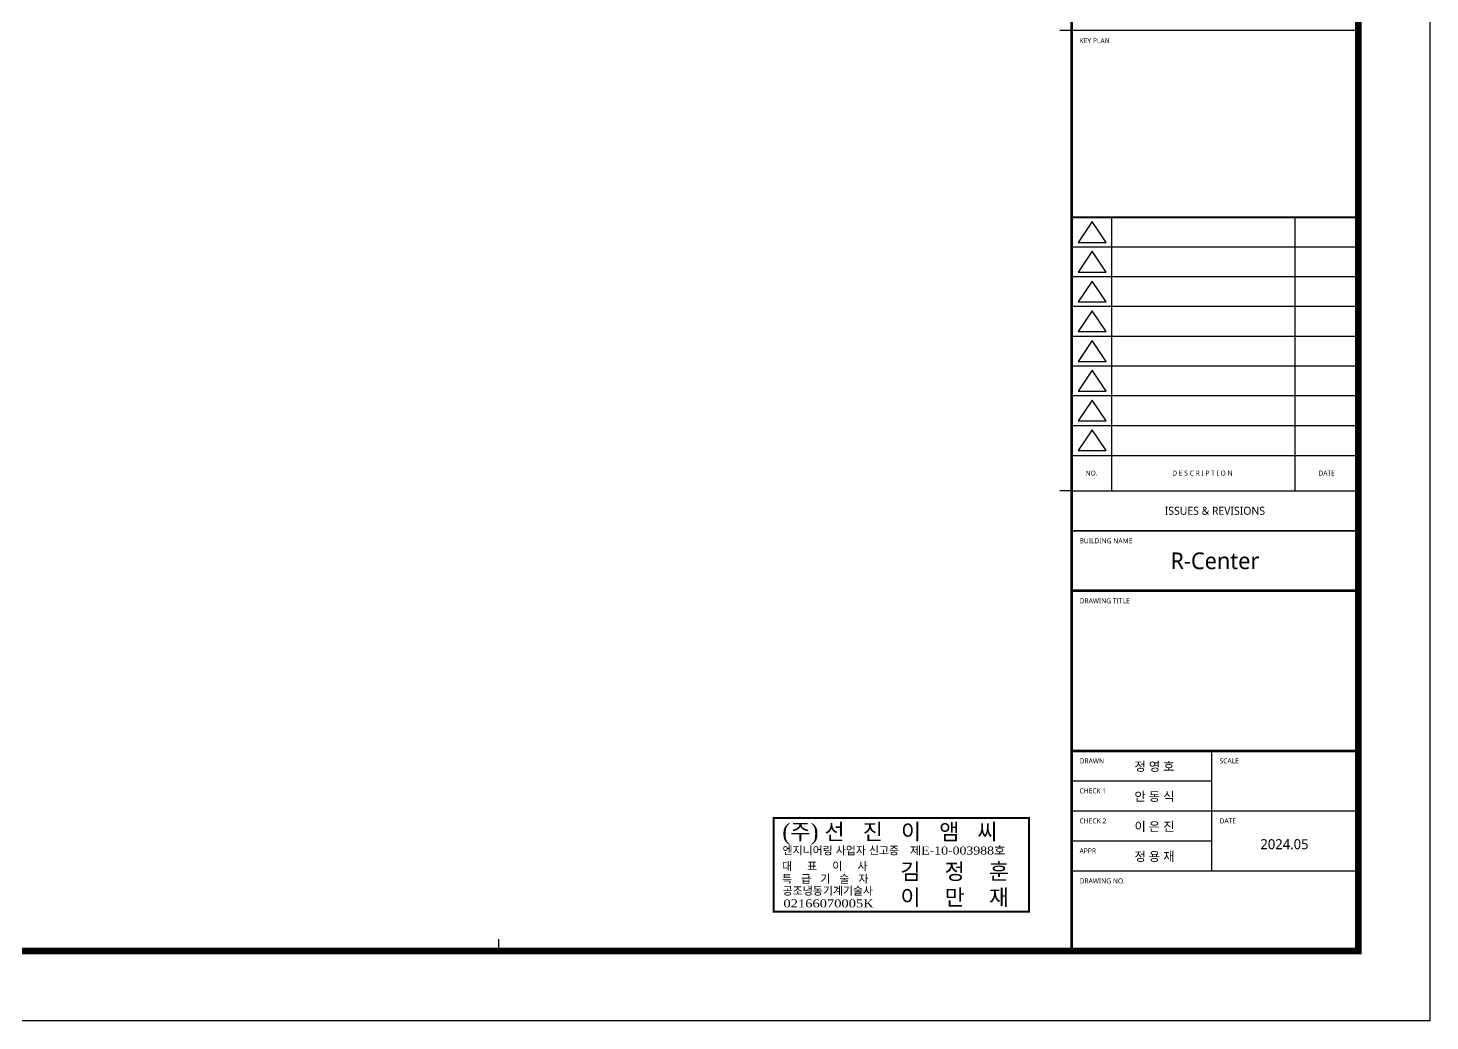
# Model space of a CAD drawing. Header units: millimetres. Extents: x 0 to 841, y 0 to 594.
# Drawn here: x 420.5 to 841, y 0 to 297.8 of the extents above; entities that cross this region are included whole.
import ezdxf
from ezdxf.enums import TextEntityAlignment as Align

# ---------------------------------------------------------------- set-up
doc = ezdxf.new("R2010")
doc.units = ezdxf.units.MM
doc.layers.get('DEFPOINTS').update_dxf_attribs({"color": 137})
for name, color, linetype in [('TEXT', 3, 'Continuous'), ('XR-SHEET$0$XREF-Form$0$SHT', 5, 'Continuous'), ('XR-SHEET$0$XREF-Form$0$TEXT', 3, 'Continuous'), ('XR-SHEET$0$XREF-Form$0$TXT', 3, 'Continuous')]:
    doc.layers.add(name, color=color, linetype=linetype)
doc.layers.add('XR-SHEET$0$XREF-Form$0$TEMP', color=171, linetype='Continuous', plot=False)
doc.styles.add('XR-SHEET$0$XREF-Form$0$맑은고딕', font='malgun.ttf')
doc.styles.add('XR-SHEET$0$XREF-Form$0$맑은고딕B', font='malgunbd.ttf')
doc.styles.add('바탕', font='')
doc.styles.add('스타일1', font='malgun.ttf')
doc.styles.get('바탕').set_extended_font_data('Batang')

# ---------------------------------------------------------------- blocks, each defined once
blk = doc.blocks.new('XR-SHEET$0$XREF-Form$0$xr-form$0$TITLE')
at = {"layer": 'XR-SHEET$0$XREF-Form$0$TXT', "color": 4, "style": 'XR-SHEET$0$XREF-Form$0$맑은고딕B'}
for tag, height, p in [('TITLE1', 6, (776, 116.69)), ('TITLE4', 6, (776, 111.7)), ('TITLE2', 6, (776, 107.09)), ('TITLE5', 6, (776, 102.09)), ('TITLE3', 6, (776, 97.38)), ('A0.00', 7, (775.56, 32.33))]:
    blk.add_attdef(tag, text='', height=height, dxfattribs=at).set_placement(p, align=Align.MIDDLE_CENTER)
at = {"layer": 'XR-SHEET$0$XREF-Form$0$TXT', "color": 3, "style": 'XR-SHEET$0$XREF-Form$0$맑은고딕'}
for tag, p in [('NAME-1', (752.37, 76.33)), ('NAME-2', (752.37, 67.33)), ('NAME-3', (752.37, 58.33)), ('NAME-4', (752.37, 49.33))]:
    blk.add_attdef(tag, text='', height=2.7, dxfattribs=at).set_placement(p, align=Align.MIDDLE_LEFT)
for tag, p in [('SCALE-A1', (796.39, 73.17)), ('SCALE-A3', (796.39, 68.31)), ('DATE', (797.36, 53.01))]:
    blk.add_attdef(tag, text='', height=3, dxfattribs=at).set_placement(p, align=Align.MIDDLE)
blk = doc.blocks.new('선진이앰씨 도면 명판 100')
at = {"color": 2}
for p, q in [((0, 2341), (0, 0)), ((6379, 2341), (6379, 0)), ((6379, 0), (0, 0))]:
    blk.add_line(p, q, dxfattribs=at)
at = {"color": 2, "const_width": 46.8}
blk.add_lwpolyline([(0, 2341), (6379, 2341), (6379, 0), (0, 0)], close=True, dxfattribs=at)
at = {"color": 2, "lineweight": 0, "style": '바탕'}
for s, height, p in [('(주) 선   진   이   앰   씨', 400, (215, 1800, -90750)), ('엔지니어링 사업자 신고증', 200, (220, 1431, -90750)), ('대     표     이     사', 200, (206, 1041, -90750)), ('김    정    훈', 400, (3166, 808, -90750)), ('특   급   기   술   자', 200, (206, 721, -90750)), ('공조냉동기계기술사', 200, (224, 424, -90750)), ('이    만    재', 400, (3166, 162, -90750))]:
    blk.add_text(s, height=height, dxfattribs=at).set_placement(p)
for s, width, p in [('     제E-10-003988호', 1.14, (2971, 1430, -90750)), ('02166070005K', 1.2, (243, 109, -90750))]:
    blk.add_text(s, height=200, dxfattribs=dict(at, width=width)).set_placement(p)

msp = doc.modelspace()

# ---------------------------------------------------------------- linework, layer by layer
at = {"layer": 'DEFPOINTS'}
for p in [(776.12, 138.18), (776.13, 134.27), (776, 107.09, -13.77), (776.5, 33, -13.77)]:
    msp.add_point(p, dxfattribs=at)
at = {"layer": 'XR-SHEET$0$XREF-Form$0$SHT'}
for p, q in [((819.5, 297), (733.5, 297)), ((819.5, 240.99), (733.5, 240.99)), ((745.5, 240.99), (745.5, 159)), ((800.5, 240.99), (800.5, 159)), ((819.5, 232.06), (733.5, 232.06)), ((819.5, 223.14), (733.5, 223.14)), ((819.5, 214.22), (733.5, 214.22)), ((819.5, 205.29), (733.5, 205.29)), ((819.5, 196.37), (733.5, 196.37)), ((819.5, 187.45), (733.5, 187.45)), ((819.5, 178.52), (733.5, 178.52)), ((733.5, 169.6), (819.5, 169.6)), ((733.5, 159), (819.5, 159)), ((733.5, 129), (819.5, 129)), ((775.5, 81), (775.5, 45)), ((733.5, 72), (775.5, 72)), ((733.5, 63), (819.5, 63)), ((733.5, 54), (775.5, 54)), ((733.5, 45), (819.5, 45))]:
    msp.add_line(p, q, dxfattribs=at)
msp.add_lwpolyline([(0, 594), (841, 594), (841, 0), (0, 0)], close=True, dxfattribs=at)
at = {"layer": 'XR-SHEET$0$XREF-Form$0$SHT', "const_width": 2}
msp.add_lwpolyline([(46.5, 573), (819.5, 573), (819.5, 21), (46.5, 21)], close=True, dxfattribs=at)
at = {"layer": 'XR-SHEET$0$XREF-Form$0$SHT'}
for points, const_width in [([(733.5, 573), (733.5, 21)], 0.8), ([(733.5, 240.99), (819.5, 240.99)], 0.568), ([(733.5, 147), (819.5, 147)], 0.568), ([(733.5, 129), (819.5, 129)], 0.8), ([(733.5, 129), (819.5, 129)], 0.7), ([(733.5, 81), (819.5, 81)], 0.8)]:
    msp.add_lwpolyline(points, dxfattribs=dict(at, const_width=const_width))
at = {"layer": 'XR-SHEET$0$XREF-Form$0$SHT', "linetype": 'Continuous', "flags": 128}
for points in [[(739.68, 239.75), (735.48, 233.5), (743.88, 233.5)], [(739.68, 230.82), (735.48, 224.58), (743.88, 224.58)], [(739.68, 221.9), (735.48, 215.65), (743.88, 215.65)], [(739.68, 212.98), (735.48, 206.73), (743.88, 206.73)], [(739.68, 204.05), (735.48, 197.81), (743.88, 197.81)], [(739.68, 195.13), (735.48, 188.88), (743.88, 188.88)], [(739.68, 186.21), (735.48, 179.96), (743.88, 179.96)], [(739.68, 177.28), (735.48, 171.04), (743.88, 171.04)]]:
    msp.add_lwpolyline(points, close=True, dxfattribs=at)
at = {"layer": 'XR-SHEET$0$XREF-Form$0$TEMP'}
for p, q in [((733.5, 297), (730, 297)), ((733.5, 159), (730, 159)), ((561.75, 21), (561.75, 24.5))]:
    msp.add_line(p, q, dxfattribs=at)

# ---------------------------------------------------------------- block references
at = {"xscale": 0.012, "yscale": 0.012, "zscale": 0.012}
msp.add_blockref('선진이앰씨 도면 명판 100', (644.17, 32.75), dxfattribs=at)
at = {"layer": 'XR-SHEET$0$XREF-Form$0$TEXT'}
ref = msp.add_blockref('XR-SHEET$0$XREF-Form$0$xr-form$0$TITLE', (0, 0), dxfattribs=at)
ref.add_attrib('NAME-2', '안 동 식', dxfattribs={"layer": 'XR-SHEET$0$XREF-Form$0$TXT', "color": 3, "height": 2.7, "style": 'XR-SHEET$0$XREF-Form$0$맑은고딕'}).set_placement((752.37, 67.33), align=Align.MIDDLE_LEFT)
ref.add_attrib('NAME-3', '이 은 진', dxfattribs={"layer": 'XR-SHEET$0$XREF-Form$0$TXT', "color": 3, "height": 2.7, "style": 'XR-SHEET$0$XREF-Form$0$맑은고딕'}).set_placement((752.37, 58.33), align=Align.MIDDLE_LEFT)
ref.add_attrib('NAME-4', '정 용 재', dxfattribs={"layer": 'XR-SHEET$0$XREF-Form$0$TXT', "color": 3, "height": 2.7, "style": 'XR-SHEET$0$XREF-Form$0$맑은고딕'}).set_placement((752.37, 49.33), align=Align.MIDDLE_LEFT)
ref.add_attrib('DATE', '2024.05', dxfattribs={"layer": 'XR-SHEET$0$XREF-Form$0$TXT', "color": 3, "height": 3, "style": 'XR-SHEET$0$XREF-Form$0$맑은고딕'}).set_placement((797.36, 53.01), align=Align.MIDDLE)

# ---------------------------------------------------------------- texts
at = {"layer": 'TEXT', "style": '스타일1'}
msp.add_text('R-Center', height=5, dxfattribs=at).set_placement((776.5, 138), align=Align.MIDDLE_CENTER)
at = {"layer": 'XR-SHEET$0$XREF-Form$0$SHT', "color": 9, "style": 'XR-SHEET$0$XREF-Form$0$맑은고딕'}
for s, p in [('KEY PLAN', (735.9, 294)), ('BUILDING NAME', (735.9, 144)), ('DRAWING TITLE', (735.9, 126)), ('DRAWN', (735.9, 78)), ('SCALE', (777.9, 78)), ('CHECK 1', (735.9, 69)), ('CHECK 2', (735.9, 60)), ('DATE', (777.9, 60)), ('APPR', (735.9, 51)), ('DRAWING NO.', (735.9, 42))]:
    msp.add_text(s, height=1.5, dxfattribs=at).set_placement(p, align=Align.MIDDLE_LEFT)
for s, height, p in [('NO.', 1.5, (739.5, 164.3)), ('D E S C R I P T I O N ', 1.5, (773, 164.3)), ('DATE', 1.5, (810, 164.3)), ('ISSUES & REVISIONS', 2.4, (776.5, 153))]:
    msp.add_text(s, height=height, dxfattribs=at).set_placement(p, align=Align.MIDDLE_CENTER)
at = {"layer": 'XR-SHEET$0$XREF-Form$0$TXT', "color": 3, "style": 'XR-SHEET$0$XREF-Form$0$맑은고딕'}
msp.add_text('정 영 호', height=2.7, dxfattribs=at).set_placement((752.37, 76.33), align=Align.MIDDLE_LEFT)

doc.saveas('drawing.dxf')
